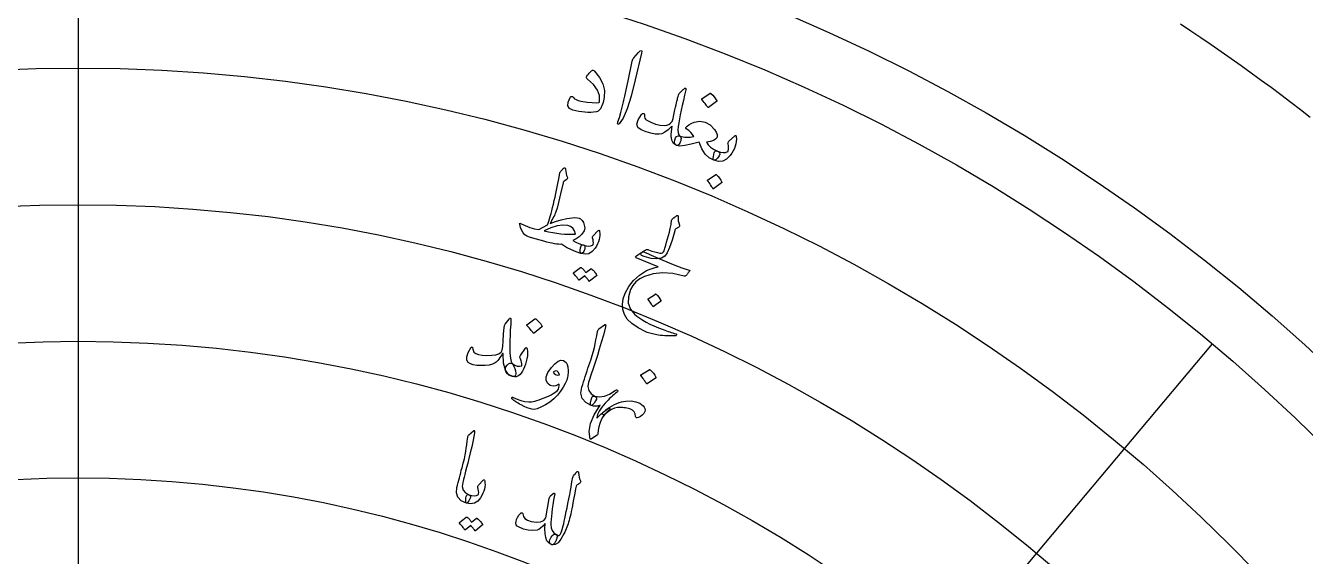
# Model space of a CAD drawing. Header units: millimetres. Extents: x -45 to 45, y -45 to 58.
# Drawn here: x -1.18 to 27.58, y 25.59 to 37.53 of the extents above; entities that cross this region are included whole.
import ezdxf

# ---------------------------------------------------------------- set-up
doc = ezdxf.new("R2010")
doc.units = ezdxf.units.MM
for name, color, linetype in [('CUT_OUTER', 1, 'Continuous'), ('ENGRAVE', 7, 'Continuous'), ('ENGRAVE_FINE', 8, 'Continuous'), ('GUIDE', 3, 'Continuous'), ('TEXT', 5, 'Continuous')]:
    doc.layers.add(name, color=color, linetype=linetype)

msp = doc.modelspace()

# ---------------------------------------------------------------- linework, layer by layer
at = {"layer": 'CUT_OUTER'}
msp.add_lwpolyline([(24.7706, 37.5688), (25.0007, 37.4161), (25.2298, 37.262), (25.4579, 37.1065), (25.6851, 36.9496), (25.9114, 36.7913), (26.1366, 36.6316), (26.3609, 36.4706), (26.5842, 36.3081), (26.8065, 36.1443), (27.0277, 35.9792), (27.248, 35.8127), (27.4672, 35.6448), (27.6854, 35.4756)], dxfattribs=at)
at = {"layer": 'ENGRAVE'}
for radius in [39.65, 33.5042, 27.3585]:
    msp.add_circle((0, 0), radius, dxfattribs=at)
at = {"layer": 'ENGRAVE_FINE'}
for points in [[(0, 39.65), (0, 33.5042)], [(0, 33.5042), (0, 27.3585)], [(25.4865, 30.3737), (21.5361, 25.6657)], [(0, 27.3585), (0, 21.2127)], [(21.5361, 25.6657), (17.5857, 20.9578)]]:
    msp.add_lwpolyline(points, dxfattribs=at)
for radius in [36.5771, 30.4314]:
    msp.add_circle((0, 0), radius, dxfattribs=at)
at = {"layer": 'GUIDE'}
msp.add_circle((0, 0), 41, dxfattribs=at)
at = {"layer": 'TEXT'}
for points in [[(12.5952, 36.9263), (12.6335, 36.9621), (12.6575, 36.971), (12.6673, 36.9532), (12.6627, 36.9085), (12.5193, 36.3107), (12.4294, 35.9443), (12.3385, 35.6582), (12.2474, 35.4522), (12.1563, 35.326), (12.1446, 35.3172), (12.1356, 35.3133), (12.1293, 35.3145), (12.1258, 35.3207), (12.1241, 35.329), (12.1242, 35.3391), (12.1263, 35.3507), (12.1302, 35.3641), (12.1653, 35.4664), (12.1978, 35.5766), (12.2277, 35.6945), (12.255, 35.8204), (12.2627, 35.853), (12.2825, 35.9416), (12.3145, 36.0861), (12.3583, 36.2866), (12.4507, 36.7327), (12.4572, 36.7559), (12.4655, 36.7765), (12.4757, 36.7945), (12.4877, 36.8099)], [(11.4308, 36.3931), (11.4492, 36.4184), (11.4667, 36.441), (11.4831, 36.4608), (11.4985, 36.4778), (11.5127, 36.4922), (11.5257, 36.5043), (11.5374, 36.5139), (11.5479, 36.5211), (11.5625, 36.5267), (11.5768, 36.5264), (11.591, 36.5203), (11.6049, 36.5083), (11.7172, 36.3683), (11.791, 36.2234), (11.8266, 36.074), (11.8243, 35.9201), (11.8173, 35.8782), (11.8084, 35.8379), (11.7978, 35.7992), (11.7854, 35.762), (11.7712, 35.7267), (11.7551, 35.6938), (11.7371, 35.663), (11.7173, 35.6345), (11.7033, 35.6204), (11.6873, 35.6089), (11.6693, 35.6), (11.6492, 35.5938), (11.584, 35.5843), (11.5183, 35.5792), (11.4522, 35.5784), (11.3856, 35.5819), (11.3187, 35.5894), (11.2516, 35.6003), (11.1844, 35.6148), (11.117, 35.6327), (11.0423, 35.6707), (11.0078, 35.7307), (11.0137, 35.8128), (11.0601, 35.9171), (11.0682, 35.9276), (11.0772, 35.9347), (11.0872, 35.9387), (11.0981, 35.9394), (11.1063, 35.9357), (11.114, 35.9299), (11.1215, 35.9219), (11.1286, 35.9117), (11.1526, 35.887), (11.1891, 35.866), (11.2381, 35.8486), (11.2996, 35.8346), (11.4357, 35.8124), (11.5486, 35.7998), (11.6383, 35.797), (11.7049, 35.8042), (11.7091, 35.8068), (11.7128, 35.8121), (11.7161, 35.8202), (11.719, 35.8311), (11.7155, 35.9564), (11.6696, 36.081), (11.581, 36.2046), (11.4496, 36.3269), (11.4326, 36.3439), (11.4239, 36.3605), (11.4232, 36.3769), (11.4308, 36.3931)], [(13.5248, 35.0474), (13.5384, 35.0328), (13.5468, 35.0148), (13.5499, 34.9935), (13.5476, 34.9689), (13.5412, 34.9399), (13.5321, 34.9133), (13.5202, 34.8891), (13.5056, 34.8673), (13.4898, 34.85), (13.4743, 34.8393), (13.4589, 34.8352), (13.4439, 34.8376), (13.3824, 34.8836), (13.3438, 34.9543), (13.3281, 35.05), (13.3353, 35.1707), (13.338, 35.191), (13.3403, 35.2085), (13.3423, 35.2234), (13.3439, 35.2355), (13.3452, 35.245), (13.3461, 35.2518), (13.3466, 35.2558), (13.3468, 35.2572), (13.3459, 35.2654), (13.3431, 35.2686), (13.3385, 35.2668), (13.3319, 35.2601), (13.2585, 35.1854), (13.1879, 35.1315), (13.12, 35.0986), (13.0548, 35.0866), (12.9683, 35.0907), (12.8719, 35.1089), (12.7656, 35.141), (12.6493, 35.187), (12.5794, 35.2398), (12.5577, 35.3146), (12.5841, 35.4118), (12.6591, 35.5311), (12.6713, 35.5443), (12.6834, 35.5529), (12.6956, 35.5569), (12.7078, 35.5562), (12.7183, 35.5513), (12.7254, 35.5426), (12.7292, 35.5301), (12.7297, 35.5138), (12.7306, 35.4791), (12.7369, 35.4509), (12.7483, 35.429), (12.7651, 35.4135), (12.8695, 35.3564), (12.9738, 35.3163), (13.078, 35.2931), (13.1824, 35.287), (13.2311, 35.2931), (13.2753, 35.3095), (13.3152, 35.3362), (13.3506, 35.3732), (13.3574, 35.3945), (13.3699, 35.4454), (13.3881, 35.5258), (13.4121, 35.6357), (13.4252, 35.6944), (13.4372, 35.7473), (13.4481, 35.7945), (13.4577, 35.836), (13.466, 35.8715), (13.4726, 35.9008), (13.4775, 35.9239), (13.4808, 35.9407), (13.4877, 35.9658), (13.4961, 35.987), (13.5062, 36.0043), (13.5178, 36.0176), (13.5342, 36.0333), (13.5496, 36.048), (13.5639, 36.0616), (13.577, 36.074), (13.589, 36.0855), (13.5996, 36.0959), (13.6088, 36.1054), (13.6166, 36.1139), (13.6238, 36.1203), (13.6312, 36.1237), (13.6388, 36.124), (13.6466, 36.1212), (13.6539, 36.1148), (13.6584, 36.1074), (13.6602, 36.0991), (13.6592, 36.0897), (13.6285, 35.9647), (13.6005, 35.8459), (13.5752, 35.7332), (13.5526, 35.6266), (13.5326, 35.5262), (13.5151, 35.432), (13.5001, 35.3441), (13.4875, 35.2624), (13.4801, 35.1845), (13.4839, 35.1227), (13.4988, 35.077), (13.5248, 35.0474)], [(14.2003, 36.0092), (14.2044, 36.011), (14.2092, 36.0111), (14.2148, 36.0095), (14.2211, 36.0064), (14.2601, 35.9698), (14.2947, 35.9302), (14.325, 35.8875), (14.3509, 35.8419), (14.3527, 35.8357), (14.3525, 35.8304), (14.3502, 35.826), (14.3458, 35.8224), (14.1645, 35.6903), (14.1587, 35.6877), (14.153, 35.6888), (14.1474, 35.6935), (14.1418, 35.702), (14.137, 35.7092), (14.1293, 35.7203), (14.1187, 35.7353), (14.1051, 35.7541), (14.0883, 35.7768), (14.068, 35.8036), (14.044, 35.8344), (14.0166, 35.8693), (14.0132, 35.8747), (14.0122, 35.8791), (14.0135, 35.8826), (14.0173, 35.8852)], [(14.3683, 34.7101), (14.3997, 34.6912), (14.4161, 34.6666), (14.4173, 34.6365), (14.4035, 34.6008), (14.3696, 34.5509), (14.3381, 34.5178), (14.309, 34.5016), (14.2823, 34.5024), (14.1812, 34.5554), (14.0932, 34.6414), (14.0179, 34.7607), (13.955, 34.9133), (13.7781, 34.8615), (13.6342, 34.8314), (13.5228, 34.8233), (13.4439, 34.8376), (13.4217, 34.8526), (13.4081, 34.8769), (13.403, 34.9106), (13.4065, 34.9537), (13.4228, 35.0063), (13.448, 35.0395), (13.482, 35.0532), (13.5248, 35.0474), (13.5618, 35.0371), (13.5993, 35.0293), (13.6373, 35.0239), (13.6757, 35.021), (13.7147, 35.0206), (13.7543, 35.0231), (13.7944, 35.0282), (13.8353, 35.0361), (13.8081, 35.0848), (13.7699, 35.1303), (13.7207, 35.1727), (13.6605, 35.2118), (13.6555, 35.2166), (13.6535, 35.2232), (13.6546, 35.2317), (13.6588, 35.242), (13.6837, 35.2733), (13.7229, 35.3035), (13.7765, 35.3324), (13.8444, 35.36), (13.9723, 35.381), (14.0909, 35.36), (14.1999, 35.297), (14.2989, 35.1921), (14.3358, 35.1356), (14.3572, 35.0861), (14.3631, 35.0435), (14.3536, 35.0079), (14.326, 34.9767), (14.2785, 34.9496), (14.2112, 34.9265), (14.1241, 34.9072), (14.1578, 34.8511), (14.2098, 34.7996), (14.2799, 34.7526), (14.3683, 34.7101)], [(14.6225, 34.9317), (14.7472, 35.0473), (14.7633, 35.059), (14.7758, 35.0603), (14.7847, 35.0514), (14.7898, 35.0321), (14.7922, 34.9798), (14.7892, 34.9276), (14.7807, 34.8755), (14.7668, 34.8234), (14.7473, 34.7713), (14.7218, 34.7188), (14.6904, 34.6658), (14.6531, 34.6125), (14.5736, 34.5299), (14.4853, 34.484), (14.3883, 34.4749), (14.2823, 34.5024), (14.2738, 34.5145), (14.2711, 34.5415), (14.2742, 34.5833), (14.283, 34.6399), (14.2908, 34.669), (14.3008, 34.6914), (14.3132, 34.707), (14.3278, 34.716), (14.3373, 34.7179), (14.3472, 34.7175), (14.3575, 34.7149), (14.3683, 34.7101), (14.4326, 34.6858), (14.4932, 34.6758), (14.55, 34.6801), (14.6032, 34.6987), (14.606, 34.7007), (14.6081, 34.7041), (14.6094, 34.7088), (14.61, 34.7148), (14.6146, 34.7511), (14.6152, 34.7898), (14.6116, 34.831), (14.604, 34.8745), (14.6022, 34.8904), (14.6047, 34.9053), (14.6115, 34.919), (14.6225, 34.9317)], [(10.8622, 32.6123), (10.8302, 32.6119), (10.7933, 32.6141), (10.7516, 32.6191), (10.7051, 32.6269), (10.6535, 32.637), (10.5969, 32.6493), (10.5353, 32.6637), (10.4686, 32.6802), (10.2974, 32.7264), (10.1689, 32.7654), (10.083, 32.7977), (10.0399, 32.8237), (10.0027, 32.8706), (9.9708, 32.9266), (9.944, 32.9916), (9.9224, 33.0658), (9.9213, 33.077), (9.9237, 33.0834), (9.9295, 33.085), (9.9387, 33.0817), (10.0443, 33.0327), (10.149, 32.9935), (10.2529, 32.9639), (10.3561, 32.9442), (10.5457, 33.0518), (10.561, 33.0906), (10.5767, 33.1352), (10.5929, 33.1853), (10.6097, 33.2412), (10.6269, 33.3024), (10.6448, 33.3686), (10.6632, 33.44), (10.6821, 33.5164), (10.7013, 33.5958), (10.7194, 33.6743), (10.7367, 33.7518), (10.753, 33.8282), (10.7682, 33.9035), (10.7825, 33.9775), (10.7957, 34.0503), (10.8079, 34.1218), (10.8241, 34.2261), (10.8363, 34.2416), (10.8483, 34.2563), (10.8603, 34.2701), (10.8722, 34.2831), (10.8838, 34.2952), (10.8951, 34.3067), (10.9059, 34.3173), (10.9164, 34.3273), (10.9216, 34.3307), (10.9272, 34.3326), (10.9332, 34.3329), (10.9395, 34.3316), (10.9463, 34.3277), (10.9512, 34.3208), (10.9543, 34.3111), (10.9556, 34.2985), (10.9592, 34.2472), (10.9663, 34.2018), (10.9766, 34.1623), (10.9904, 34.1287), (10.9965, 34.1126), (10.9968, 34.0981), (10.9912, 34.0852), (10.9799, 34.0738), (10.9215, 34.0343), (10.9123, 34.0275), (10.9053, 34.0191), (10.9004, 34.0091), (10.8978, 33.9976), (10.8424, 33.7483), (10.7972, 33.5565), (10.7623, 33.4219), (10.7379, 33.3446), (10.728, 33.3195), (10.716, 33.2922), (10.702, 33.2626), (10.686, 33.2307), (10.6681, 33.1965), (10.6488, 33.1598), (10.628, 33.1208), (10.6058, 33.0792), (10.7309, 33.1273), (10.8553, 33.1653), (10.979, 33.1932), (11.1018, 33.2112), (11.165, 33.215), (11.2176, 33.2115), (11.2595, 33.2007), (11.2907, 33.1826), (11.3257, 33.1461), (11.353, 33.1003), (11.3727, 33.0454), (11.3848, 32.9814), (11.3847, 32.9675), (11.3818, 32.9525), (11.3763, 32.9363), (11.368, 32.9191), (11.3169, 32.8419), (11.2577, 32.7797), (11.1904, 32.7327), (11.115, 32.7006), (11.1879, 32.6623), (11.2537, 32.632), (11.3123, 32.61), (11.3638, 32.5962), (11.377, 32.5907), (11.3858, 32.5803), (11.3902, 32.5649), (11.3902, 32.5446), (11.384, 32.5052), (11.3745, 32.4731), (11.3617, 32.4483), (11.3457, 32.4308), (11.3295, 32.419), (11.3162, 32.4111), (11.3057, 32.4073), (11.2981, 32.4075), (11.1925, 32.4405), (11.0848, 32.4857), (10.9747, 32.543), (10.8622, 32.6123)], [(14.3268, 34.1808), (14.3308, 34.1825), (14.3355, 34.1826), (14.3408, 34.181), (14.3468, 34.1778), (14.383, 34.1412), (14.4149, 34.1017), (14.4426, 34.0591), (14.4659, 34.0136), (14.4674, 34.0075), (14.467, 34.0023), (14.4646, 33.9978), (14.4603, 33.9943), (14.2809, 33.8641), (14.2752, 33.8616), (14.2698, 33.8627), (14.2645, 33.8674), (14.2595, 33.8758), (14.2551, 33.8831), (14.2481, 33.8941), (14.2384, 33.9091), (14.226, 33.9278), (14.2106, 33.9505), (14.192, 33.9772), (14.1701, 34.008), (14.1448, 34.0429), (14.1418, 34.0482), (14.141, 34.0526), (14.1424, 34.0561), (14.1461, 34.0586)], [(13.1659, 32.4675), (13.1853, 32.5285), (13.205, 32.593), (13.225, 32.6609), (13.2453, 32.7324), (13.2659, 32.8076), (13.2868, 32.8869), (13.3078, 32.9702), (13.3291, 33.0577), (13.3377, 33.1524), (13.3419, 33.1636), (13.3474, 33.1736), (13.3544, 33.1825), (13.3627, 33.1902), (13.3674, 33.194), (13.3739, 33.1989), (13.3823, 33.2048), (13.3924, 33.2118), (13.4043, 33.22), (13.4178, 33.2296), (13.433, 33.2407), (13.4499, 33.2532), (13.4557, 33.2571), (13.4616, 33.2592), (13.4677, 33.2594), (13.474, 33.2578), (13.4785, 33.2548), (13.4814, 33.25), (13.4826, 33.2435), (13.4822, 33.2353), (13.4804, 33.1889), (13.4849, 33.1414), (13.4956, 33.0928), (13.5126, 33.0431), (13.5165, 33.0295), (13.5153, 33.018), (13.5091, 33.0086), (13.4979, 33.0011), (13.4293, 32.9596), (13.4228, 32.9537), (13.4166, 32.945), (13.4108, 32.9334), (13.4054, 32.919), (13.3467, 32.7082), (13.2899, 32.5429), (13.2351, 32.4228), (13.1826, 32.348), (13.1081, 32.3003), (13.0057, 32.2825), (12.8755, 32.2945), (12.7171, 32.3359), (12.6622, 32.361), (12.6414, 32.3894), (12.6547, 32.4212), (12.7022, 32.4562), (12.7097, 32.4604), (12.717, 32.4644), (12.7242, 32.4684), (12.7312, 32.4723), (12.738, 32.4761), (12.7446, 32.4798), (12.7511, 32.4835), (12.7574, 32.4871), (12.7717, 32.4929), (12.7869, 32.4951), (12.8031, 32.4937), (12.8203, 32.4885), (12.8957, 32.4614), (12.9633, 32.4401), (13.023, 32.4249), (13.075, 32.4156), (13.1062, 32.4149), (13.1317, 32.4232), (13.1516, 32.4408), (13.1659, 32.4675)], [(11.0053, 33.0351), (10.8918, 33.0439), (10.7646, 33.0273), (10.624, 32.9852), (10.4704, 32.9173), (10.5688, 32.8945), (10.6643, 32.8755), (10.7569, 32.8603), (10.8466, 32.8491), (10.9334, 32.8417), (11.017, 32.838), (11.0975, 32.8381), (11.1748, 32.8421), (11.1522, 32.9172), (11.1164, 32.9744), (11.0674, 33.0137), (11.0053, 33.0351)], [(11.5761, 32.8064), (11.6808, 32.9154), (11.6946, 32.9266), (11.7056, 32.9284), (11.7139, 32.9209), (11.7195, 32.904), (11.7243, 32.8577), (11.7243, 32.8113), (11.7194, 32.7646), (11.7097, 32.7177), (11.695, 32.6704), (11.675, 32.6225), (11.6499, 32.574), (11.6195, 32.5248), (11.5532, 32.4474), (11.4772, 32.4022), (11.3915, 32.3892), (11.296, 32.4082), (11.2878, 32.4185), (11.284, 32.4423), (11.2846, 32.4796), (11.2896, 32.5303), (11.295, 32.5565), (11.3028, 32.5768), (11.313, 32.5914), (11.3255, 32.6001), (11.3338, 32.6022), (11.3426, 32.6024), (11.352, 32.6006), (11.3618, 32.5969), (11.4201, 32.5786), (11.4743, 32.5727), (11.5246, 32.5794), (11.5708, 32.5987), (11.5732, 32.6006), (11.5749, 32.6037), (11.5758, 32.6079), (11.576, 32.6133), (11.5783, 32.6458), (11.5768, 32.6802), (11.5716, 32.7165), (11.5626, 32.7547), (11.5602, 32.7688), (11.5616, 32.7821), (11.5669, 32.7947), (11.5761, 32.8064)], [(12.8809, 32.369), (13.1422, 32.253), (13.3702, 32.158), (13.5653, 32.0846), (13.7279, 32.0334), (13.733, 32.032), (13.737, 32.0299), (13.74, 32.0271), (13.742, 32.0238), (13.7429, 32.02), (13.7426, 32.016), (13.7411, 32.0117), (13.7385, 32.0072), (13.7265, 31.9903), (13.7152, 31.9749), (13.7048, 31.9609), (13.6952, 31.9485), (13.6863, 31.9375), (13.6782, 31.9279), (13.6709, 31.9199), (13.6644, 31.9133), (13.6524, 31.9035), (13.6407, 31.8975), (13.6295, 31.8952), (13.6187, 31.8966), (13.3648, 31.9534), (13.1316, 31.9713), (12.9195, 31.9506), (12.7288, 31.8918), (12.6228, 31.8367), (12.535, 31.7686), (12.4654, 31.6877), (12.4136, 31.5939), (12.365, 31.434), (12.364, 31.2883), (12.4104, 31.1569), (12.5038, 31.0395), (12.5579, 30.9934), (12.6196, 30.9482), (12.6888, 30.904), (12.7655, 30.8607), (12.8495, 30.8181), (12.9407, 30.7762), (13.0391, 30.7348), (13.1446, 30.6939), (13.1825, 30.6802), (13.2199, 30.667), (13.2567, 30.6543), (13.2931, 30.642), (13.3287, 30.6303), (13.3633, 30.6193), (13.3969, 30.609), (13.4295, 30.5994), (13.4391, 30.5958), (13.4447, 30.5903), (13.4463, 30.5829), (13.4438, 30.5737), (13.4387, 30.564), (13.4331, 30.5572), (13.427, 30.5534), (13.4205, 30.5524), (13.3547, 30.5523), (13.2928, 30.5531), (13.235, 30.5548), (13.181, 30.5574), (13.1311, 30.5608), (13.0852, 30.5647), (13.0434, 30.5693), (13.0057, 30.5745), (12.971, 30.5813), (12.9375, 30.5884), (12.9051, 30.5959), (12.8739, 30.6037), (12.8439, 30.6123), (12.8151, 30.6218), (12.7874, 30.6324), (12.7608, 30.6439), (12.584, 30.7343), (12.4441, 30.8289), (12.3413, 30.9282), (12.2756, 31.0326), (12.2407, 31.144), (12.2317, 31.2616), (12.2488, 31.3853), (12.2921, 31.5151), (12.3735, 31.6654), (12.4811, 31.8), (12.6151, 31.9188), (12.7757, 32.0213), (12.8337, 32.0485), (12.8963, 32.0717), (12.9638, 32.0907), (13.0359, 32.1057), (12.5393, 32.3076), (12.5293, 32.3174), (12.5279, 32.3287), (12.5351, 32.3414), (12.5508, 32.3556), (12.5775, 32.3747), (12.6018, 32.3917), (12.6234, 32.4068), (12.6426, 32.4199), (12.6591, 32.4309), (12.673, 32.4396), (12.6842, 32.4461), (12.6927, 32.4504), (12.7066, 32.4463), (12.7427, 32.4314), (12.8008, 32.4057), (12.8809, 32.369)], [(11.5193, 32.063), (11.5228, 32.0647), (11.527, 32.065), (11.5318, 32.0638), (11.5372, 32.0613), (11.5546, 32.0463), (11.5711, 32.0308), (11.5866, 32.0147), (11.6012, 31.998), (11.6149, 31.9807), (11.6279, 31.9624), (11.64, 31.9432), (11.6514, 31.9231), (11.653, 31.9176), (11.6528, 31.9125), (11.6506, 31.9078), (11.6466, 31.9036), (11.4913, 31.7804), (11.4878, 31.7793), (11.4839, 31.7807), (11.4795, 31.7847), (11.4745, 31.7912), (11.4714, 31.7967), (11.4661, 31.8046), (11.4585, 31.8149), (11.4486, 31.8277), (11.4363, 31.8431), (11.4216, 31.8613), (11.4044, 31.8823), (11.3847, 31.906), (11.2634, 31.8101), (11.2585, 31.8076), (11.2536, 31.8083), (11.2487, 31.8122), (11.2438, 31.8194), (11.2396, 31.8256), (11.2328, 31.8351), (11.2234, 31.8478), (11.2114, 31.8638), (11.1966, 31.8831), (11.1787, 31.9059), (11.1576, 31.932), (11.1335, 31.9616), (11.1314, 31.9659), (11.1311, 31.9695), (11.1325, 31.9725), (11.1358, 31.9749), (11.2897, 32.0928), (11.2932, 32.0945), (11.2973, 32.0948), (11.3021, 32.0937), (11.3076, 32.0912), (11.3228, 32.0795), (11.3371, 32.067), (11.3506, 32.0537), (11.3632, 32.0398), (11.375, 32.0252), (11.3861, 32.0101), (11.3964, 31.9946), (11.406, 31.9786)], [(12.9709, 31.4941), (12.9745, 31.4957), (12.9787, 31.4958), (12.9834, 31.4944), (12.9887, 31.4916), (13.0212, 31.4593), (13.0498, 31.4243), (13.0746, 31.3866), (13.0956, 31.3463), (13.097, 31.3409), (13.0967, 31.3362), (13.0946, 31.3323), (13.0907, 31.329), (12.932, 31.2123), (12.9269, 31.2101), (12.9221, 31.211), (12.9174, 31.2152), (12.9129, 31.2226), (12.9089, 31.2291), (12.9026, 31.2389), (12.8939, 31.2521), (12.8828, 31.2687), (12.869, 31.2888), (12.8522, 31.3125), (12.8326, 31.3397), (12.8099, 31.3706), (12.8072, 31.3753), (12.8064, 31.3792), (12.8077, 31.3823), (12.811, 31.3845)], [(9.726, 30.8847), (9.7203, 30.8178), (9.7154, 30.7496), (9.7113, 30.6799), (9.7081, 30.6087), (9.7056, 30.5359), (9.7036, 30.4611), (9.7022, 30.3843), (9.7015, 30.3054), (9.7046, 30.1621), (9.7139, 30.0521), (9.7295, 29.9755), (9.7515, 29.9323), (9.7736, 29.9035), (9.7934, 29.8667), (9.8107, 29.8217), (9.8257, 29.7686), (9.8354, 29.7057), (9.8296, 29.6627), (9.8084, 29.6397), (9.7717, 29.6365), (9.6712, 29.6813), (9.6017, 29.7813), (9.5628, 29.9367), (9.5541, 30.1479), (9.5536, 30.1515), (9.5522, 30.1544), (9.55, 30.1566), (9.5468, 30.158), (9.5443, 30.1584), (9.5415, 30.1578), (9.5384, 30.1563), (9.5351, 30.1539), (9.5187, 30.1254), (9.5003, 30.0955), (9.4798, 30.0643), (9.4573, 30.0318), (9.4345, 30.0015), (9.4128, 29.977), (9.3924, 29.9584), (9.3731, 29.9456), (9.3095, 29.9172), (9.2352, 29.8976), (9.1502, 29.8867), (9.0545, 29.8843), (8.9596, 29.8896), (8.8802, 29.9033), (8.8162, 29.9257), (8.7676, 29.9567), (8.7334, 30.0087), (8.7324, 30.0828), (8.7649, 30.179), (8.831, 30.2973), (8.8351, 30.3007), (8.8397, 30.3026), (8.8448, 30.303), (8.8505, 30.302), (8.8569, 30.2994), (8.8616, 30.2955), (8.8647, 30.2906), (8.8661, 30.2845), (8.8697, 30.2546), (8.8758, 30.2289), (8.8843, 30.2074), (8.8954, 30.1899), (8.9367, 30.1589), (8.9985, 30.1359), (9.0808, 30.121), (9.1837, 30.1139), (9.2965, 30.1156), (9.3878, 30.1281), (9.4577, 30.1518), (9.5061, 30.1866), (9.5263, 30.231), (9.5419, 30.3128), (9.5528, 30.4322), (9.5586, 30.589), (9.5633, 30.6711), (9.5713, 30.7362), (9.5826, 30.7842), (9.5972, 30.8151), (9.6837, 30.9294), (9.693, 30.9414), (9.7014, 30.9494), (9.7088, 30.9534), (9.7154, 30.9535), (9.7216, 30.9475), (9.7254, 30.934), (9.7268, 30.9131), (9.726, 30.8847)], [(10.2627, 30.9369), (10.2668, 30.9389), (10.2716, 30.9393), (10.2773, 30.938), (10.2838, 30.9352), (10.325, 30.9007), (10.362, 30.863), (10.3948, 30.822), (10.4233, 30.7777), (10.4255, 30.7717), (10.4256, 30.7664), (10.4235, 30.7618), (10.4193, 30.758), (10.245, 30.6164), (10.2393, 30.6135), (10.2335, 30.6143), (10.2276, 30.6187), (10.2216, 30.6268), (10.2164, 30.6338), (10.208, 30.6445), (10.1965, 30.6589), (10.1818, 30.6769), (10.1637, 30.6987), (10.1418, 30.7244), (10.1161, 30.7539), (10.0865, 30.7873), (10.0828, 30.7924), (10.0816, 30.7968), (10.0827, 30.8003), (10.0863, 30.8031)], [(11.8273, 30.8018), (11.8347, 30.8069), (11.8409, 30.8099), (11.8459, 30.8107), (11.8497, 30.8092), (11.8543, 30.8039), (11.8559, 30.7928), (11.8546, 30.7757), (11.8502, 30.7528), (11.8031, 30.571), (11.7571, 30.4038), (11.7125, 30.2512), (11.6693, 30.113), (11.6303, 29.9957), (11.5956, 29.8905), (11.5649, 29.7973), (11.5385, 29.7163), (11.516, 29.6475), (11.4975, 29.5909), (11.4828, 29.5465), (11.4721, 29.5143), (11.4559, 29.4117), (11.4743, 29.3245), (11.527, 29.2524), (11.6141, 29.1954), (11.6377, 29.178), (11.648, 29.155), (11.6452, 29.1266), (11.6291, 29.0927), (11.5964, 29.0422), (11.5692, 29.0076), (11.5474, 28.9891), (11.531, 28.9866), (11.4055, 29.0566), (11.3284, 29.1481), (11.2997, 29.2613), (11.3196, 29.3965), (11.3381, 29.4578), (11.3571, 29.519), (11.3765, 29.5802), (11.3965, 29.6413), (11.4167, 29.7025), (11.4372, 29.7638), (11.4578, 29.8252), (11.4786, 29.8867), (11.5185, 30.0039), (11.5522, 30.1103), (11.5797, 30.2059), (11.6009, 30.2906), (11.619, 30.3729), (11.6372, 30.461), (11.6554, 30.5548), (11.6737, 30.6545), (11.6778, 30.6722), (11.6841, 30.6873), (11.6926, 30.7), (11.7032, 30.7101)], [(9.9623, 29.9602), (9.9562, 29.9881), (9.9495, 30.0125), (9.9423, 30.0334), (9.9346, 30.0509), (9.9297, 30.0654), (9.9292, 30.0804), (9.9332, 30.0958), (9.9416, 30.1118), (10.0513, 30.2755), (10.0635, 30.2888), (10.0741, 30.2902), (10.083, 30.2797), (10.0903, 30.2572), (10.0974, 30.2122), (10.0989, 30.1602), (10.0947, 30.1012), (10.0847, 30.0352), (10.071, 29.9732), (10.0538, 29.9138), (10.0332, 29.8568), (10.0092, 29.8023), (9.9844, 29.7561), (9.959, 29.717), (9.9331, 29.685), (9.9068, 29.6601), (9.8792, 29.6443), (9.846, 29.6356), (9.807, 29.634), (9.7623, 29.6396), (9.7188, 29.6521), (9.681, 29.6722), (9.6489, 29.6998), (9.6225, 29.7352), (9.6058, 29.7745), (9.6032, 29.8142), (9.6147, 29.8543), (9.6403, 29.8948), (9.6701, 29.9251), (9.6988, 29.9409), (9.7265, 29.9422), (9.7531, 29.9291), (9.8123, 29.8925), (9.8678, 29.8724), (9.9196, 29.8689), (9.9678, 29.882), (9.971, 29.8887), (9.9712, 29.9039), (9.9683, 29.9278), (9.9623, 29.9602)], [(10.6343, 29.8424), (10.7129, 29.9267), (10.785, 29.9807), (10.8505, 30.0046), (10.9091, 29.9983), (10.9407, 29.9801), (10.9668, 29.9507), (10.9873, 29.9099), (11.0023, 29.8578), (11.0079, 29.8287), (11.0116, 29.7998), (11.0133, 29.7708), (11.0129, 29.742), (11.011, 29.7129), (11.0078, 29.6833), (11.0035, 29.6531), (10.9979, 29.6224), (10.9788, 29.5563), (10.9465, 29.4822), (10.901, 29.4), (10.8424, 29.3097), (10.772, 29.2197), (10.6915, 29.1384), (10.6008, 29.0656), (10.5, 29.0014), (10.4004, 28.9496), (10.3162, 28.9155), (10.2474, 28.8994), (10.1937, 28.9013), (10.1435, 28.916), (10.0872, 28.9374), (10.0249, 28.9653), (9.9565, 28.9997), (9.9222, 29.0184), (9.8908, 29.0364), (9.8621, 29.054), (9.8364, 29.0711), (9.8132, 29.0874), (9.7924, 29.1027), (9.774, 29.117), (9.7579, 29.1304), (9.7491, 29.1403), (9.7439, 29.1496), (9.7424, 29.1583), (9.7445, 29.1665), (9.7507, 29.1733), (9.7586, 29.1763), (9.7681, 29.1754), (9.7791, 29.1707), (9.8648, 29.132), (9.9512, 29.1019), (10.0383, 29.0806), (10.1263, 29.0679), (10.1546, 29.0671), (10.1871, 29.0698), (10.224, 29.0759), (10.2651, 29.0854), (10.3106, 29.0983), (10.3604, 29.1146), (10.4146, 29.1342), (10.4732, 29.1572), (10.5314, 29.1817), (10.5845, 29.206), (10.6324, 29.2301), (10.6751, 29.2541), (10.7125, 29.2781), (10.7445, 29.3025), (10.7711, 29.3272), (10.7923, 29.3522), (10.8022, 29.3981), (10.8075, 29.433), (10.8081, 29.4571), (10.804, 29.4702), (10.7363, 29.4313), (10.6721, 29.4206), (10.6113, 29.4381), (10.5538, 29.4839), (10.5167, 29.5511), (10.5177, 29.6333), (10.5568, 29.7304), (10.6343, 29.8424)], [(10.8166, 29.6784), (10.7973, 29.7329), (10.7672, 29.7615), (10.7263, 29.764), (10.6747, 29.7404), (10.6967, 29.7039), (10.7276, 29.6815), (10.7676, 29.673), (10.8166, 29.6784)], [(12.835, 29.7928), (12.8391, 29.7944), (12.844, 29.7943), (12.8495, 29.7926), (12.8557, 29.7893), (12.8936, 29.7515), (12.927, 29.7108), (12.9559, 29.6672), (12.9803, 29.6207), (12.982, 29.6145), (12.9816, 29.6092), (12.9791, 29.6048), (12.9746, 29.6014), (12.7892, 29.4751), (12.7833, 29.4727), (12.7777, 29.474), (12.7722, 29.4789), (12.7669, 29.4875), (12.7624, 29.4949), (12.755, 29.5062), (12.7449, 29.5215), (12.7319, 29.5407), (12.7158, 29.564), (12.6963, 29.5914), (12.6734, 29.6229), (12.647, 29.6586), (12.6438, 29.6641), (12.6429, 29.6685), (12.6444, 29.672), (12.6482, 29.6744)], [(11.9036, 28.8572), (11.8561, 28.8129), (11.8143, 28.7629), (11.7782, 28.7072), (11.7477, 28.6458), (11.7227, 28.5791), (11.7029, 28.5076), (11.6882, 28.4312), (11.6787, 28.35), (11.6773, 28.3393), (11.6747, 28.3308), (11.6711, 28.3243), (11.6664, 28.32), (11.5377, 28.2351), (11.5268, 28.2296), (11.5183, 28.2275), (11.5122, 28.2288), (11.5085, 28.2336), (11.4871, 28.4005), (11.5168, 28.5826), (11.5983, 28.7798), (11.7323, 28.9919), (11.6793, 28.9756), (11.6282, 28.9693), (11.5787, 28.9729), (11.531, 28.9866), (11.5224, 28.9935), (11.517, 29.0062), (11.5149, 29.0247), (11.516, 29.0489), (11.517, 29.0634), (11.5188, 29.0777), (11.5216, 29.0918), (11.5253, 29.1057), (11.5294, 29.1195), (11.5334, 29.1331), (11.5374, 29.1465), (11.5414, 29.1598), (11.5521, 29.1828), (11.5678, 29.1964), (11.5885, 29.2006), (11.6141, 29.1954), (11.7166, 29.1791), (11.826, 29.1952), (11.9426, 29.2438), (12.0668, 29.3249), (12.0832, 29.3348), (12.0975, 29.3386), (12.1095, 29.3361), (12.1193, 29.3275), (12.1247, 29.3167), (12.1256, 29.3067), (12.1221, 29.2975), (12.1142, 29.2891), (12.0789, 29.2614), (12.0441, 29.2329), (12.0098, 29.2034), (11.9761, 29.1731), (11.9428, 29.1418), (11.9101, 29.1097), (11.878, 29.0766), (11.8463, 29.0427), (11.768, 28.947), (11.7107, 28.8599), (11.6742, 28.7815), (11.6585, 28.7118), (11.6587, 28.7094), (11.6588, 28.7077), (11.6589, 28.7066), (11.6589, 28.7063), (11.6592, 28.7065), (11.66, 28.7072), (11.6613, 28.7084), (11.6631, 28.71), (11.6904, 28.7376), (11.7178, 28.7642), (11.7455, 28.79), (11.7732, 28.8148), (11.8014, 28.8388), (11.8301, 28.8621), (11.8594, 28.8846), (11.8892, 28.9063), (11.9105, 28.9212), (11.9271, 28.9286), (11.9389, 28.9284), (11.9459, 28.9208), (11.9466, 28.9104), (11.9398, 28.8963), (11.9254, 28.8786), (11.9036, 28.8572)], [(12.5289, 28.7384), (12.5197, 28.7976), (12.4951, 28.8457), (12.4552, 28.8827), (12.4, 28.9085), (12.3664, 28.918), (12.3326, 28.9261), (12.2985, 28.9327), (12.2642, 28.9379), (12.2294, 28.9413), (12.1942, 28.9427), (12.1585, 28.9421), (12.1223, 28.9394), (12.0568, 28.9262), (11.9885, 28.8978), (11.9174, 28.8542), (11.8436, 28.7954), (11.8245, 28.7832), (11.8092, 28.7778), (11.7977, 28.7793), (11.79, 28.7877), (11.7857, 28.7999), (11.7867, 28.812), (11.7929, 28.824), (11.8044, 28.8358), (11.8207, 28.8509), (11.8353, 28.8643), (11.8483, 28.876), (11.8596, 28.8861), (11.8694, 28.8945), (11.8779, 28.9015), (11.8852, 28.907), (11.8911, 28.9109), (11.9457, 28.9482), (11.9996, 28.981), (12.0527, 29.0094), (12.1051, 29.0332), (12.1568, 29.0527), (12.2079, 29.068), (12.2583, 29.0792), (12.3081, 29.0861), (12.4298, 29.0892), (12.535, 29.0727), (12.6234, 29.037), (12.695, 28.9821), (12.7216, 28.9498), (12.7365, 28.9168), (12.7398, 28.8831), (12.7316, 28.8486), (12.709, 28.8067), (12.6784, 28.7711), (12.6398, 28.7417), (12.5931, 28.7186), (12.5662, 28.7114), (12.5465, 28.7124), (12.5341, 28.7214), (12.5289, 28.7384)], [(8.8841, 28.417), (8.8904, 28.422), (8.8957, 28.425), (8.9001, 28.4259), (8.9036, 28.4248), (8.9079, 28.4204), (8.91, 28.4106), (8.9098, 28.3954), (8.9073, 28.3748), (8.8757, 28.2109), (8.8444, 28.06), (8.8134, 27.9221), (8.7829, 27.7971), (8.755, 27.6908), (8.7301, 27.5955), (8.7082, 27.5111), (8.6893, 27.4378), (8.6732, 27.3755), (8.66, 27.3242), (8.6495, 27.284), (8.6418, 27.2549), (8.6333, 27.1629), (8.6545, 27.0865), (8.7053, 27.0256), (8.7859, 26.98), (8.8077, 26.9659), (8.8182, 26.9461), (8.8173, 26.9207), (8.805, 26.8897), (8.7789, 26.843), (8.7567, 26.8108), (8.7384, 26.7932), (8.724, 26.79), (8.6086, 26.8451), (8.5351, 26.9218), (8.5032, 27.0207), (8.5132, 27.1417), (8.5262, 27.1971), (8.5395, 27.2525), (8.5533, 27.3078), (8.5675, 27.3632), (8.582, 27.4187), (8.5967, 27.4742), (8.6115, 27.5298), (8.6266, 27.5856), (8.6553, 27.6918), (8.6792, 27.7881), (8.6982, 27.8744), (8.7122, 27.9508), (8.7236, 28.0248), (8.7348, 28.1039), (8.7457, 28.1882), (8.7563, 28.2777), (8.7589, 28.2936), (8.7637, 28.3074), (8.7704, 28.3191), (8.7793, 28.3287)], [(11.1995, 27.4884), (11.2074, 27.4967), (11.2155, 27.5016), (11.2237, 27.5032), (11.2322, 27.5014), (11.2388, 27.4974), (11.2436, 27.4913), (11.2467, 27.4833), (11.2481, 27.4733), (11.2499, 27.4238), (11.2574, 27.3777), (11.2705, 27.3349), (11.2893, 27.2955), (11.2942, 27.2795), (11.2927, 27.2647), (11.2848, 27.2509), (11.2706, 27.2383), (11.2619, 27.2323), (11.253, 27.2264), (11.244, 27.2205), (11.2349, 27.2147), (11.2257, 27.2088), (11.2167, 27.2029), (11.2079, 27.197), (11.1991, 27.191), (11.1921, 27.1706), (11.1791, 27.111), (11.16, 27.0121), (11.1346, 26.8741), (11.1207, 26.7982), (11.1072, 26.7271), (11.094, 26.6608), (11.0813, 26.5993), (11.0689, 26.5427), (11.0569, 26.4913), (11.0451, 26.445), (11.0336, 26.4039), (11.0219, 26.3654), (11.0094, 26.3273), (10.9962, 26.2896), (10.9822, 26.2521), (10.9673, 26.2148), (10.9516, 26.1776), (10.935, 26.1405), (10.9176, 26.1034), (10.8506, 25.9826), (10.784, 25.9011), (10.7176, 25.8588), (10.6515, 25.8557), (10.6238, 25.8661), (10.6052, 25.8831), (10.5957, 25.9065), (10.5953, 25.9363), (10.602, 25.9685), (10.6138, 25.9989), (10.6308, 26.0275), (10.6529, 26.0543), (10.6775, 26.0774), (10.6998, 26.0909), (10.7201, 26.0947), (10.7381, 26.0889), (10.7512, 26.0824), (10.763, 26.0766), (10.7734, 26.0715), (10.7824, 26.067), (10.7904, 26.0635), (10.7975, 26.0611), (10.8037, 26.0598), (10.809, 26.0596), (10.8308, 26.0864), (10.8531, 26.1315), (10.8759, 26.1951), (10.8992, 26.277), (10.9114, 26.3264), (10.9247, 26.3834), (10.9389, 26.4478), (10.9541, 26.5199), (10.9704, 26.5995), (10.9879, 26.6869), (11.0067, 26.7821), (11.0267, 26.8849), (11.046, 26.9856), (11.0626, 27.0742), (11.0766, 27.1506), (11.088, 27.2149), (11.0971, 27.267), (11.1038, 27.3068), (11.1084, 27.3343), (11.1107, 27.3495), (11.1153, 27.3688), (11.1233, 27.3881), (11.1348, 27.4076), (11.1497, 27.4271), (11.1582, 27.4365), (11.1661, 27.4453), (11.1733, 27.4537), (11.1799, 27.4616), (11.1857, 27.469), (11.191, 27.476), (11.1956, 27.4824), (11.1995, 27.4884)], [(8.9959, 27.1938), (9.0985, 27.3048), (9.112, 27.3163), (9.123, 27.3183), (9.1315, 27.3109), (9.1374, 27.2942), (9.1431, 27.248), (9.144, 27.2015), (9.14, 27.1547), (9.1312, 27.1077), (9.1174, 27.0602), (9.0983, 27.0119), (9.0741, 26.9629), (9.0447, 26.9131), (8.9798, 26.8344), (8.9048, 26.7877), (8.8196, 26.773), (8.724, 26.79), (8.7156, 26.8001), (8.7114, 26.8239), (8.7112, 26.8611), (8.7152, 26.9119), (8.7201, 26.9382), (8.7274, 26.9587), (8.7373, 26.9735), (8.7496, 26.9825), (8.7578, 26.9847), (8.7666, 26.9851), (8.776, 26.9835), (8.7859, 26.98), (8.8445, 26.9629), (8.8987, 26.9582), (8.9488, 26.9659), (8.9946, 26.986), (8.997, 26.988), (8.9986, 26.9911), (8.9995, 26.9954), (8.9995, 27.0008), (9.0012, 27.0333), (8.999, 27.0676), (8.9931, 27.1038), (8.9833, 27.1419), (8.9807, 27.1559), (8.9819, 27.1692), (8.9869, 27.1819), (8.9959, 27.1938)], [(10.6487, 25.8544), (10.6091, 25.8735), (10.5768, 25.8953), (10.5517, 25.9198), (10.5339, 25.9469), (10.5087, 26.0172), (10.4937, 26.1051), (10.4887, 26.2107), (10.4938, 26.334), (10.4398, 26.2754), (10.392, 26.2311), (10.3503, 26.2011), (10.3145, 26.1853), (10.2183, 26.1734), (10.116, 26.1811), (10.0075, 26.2084), (9.8924, 26.2552), (9.8625, 26.2756), (9.8439, 26.303), (9.8367, 26.3374), (9.8408, 26.3789), (9.8547, 26.4242), (9.8767, 26.4703), (9.907, 26.5173), (9.9455, 26.5649), (9.9519, 26.571), (9.9586, 26.5748), (9.9657, 26.5765), (9.9731, 26.5759), (9.9816, 26.5724), (9.9875, 26.567), (9.9908, 26.5595), (9.9917, 26.55), (10.0056, 26.4915), (10.0415, 26.4439), (10.0994, 26.4071), (10.1792, 26.3811), (10.2975, 26.3642), (10.3925, 26.3712), (10.4641, 26.4024), (10.5123, 26.4581), (10.5874, 26.8964), (10.5918, 26.9161), (10.5981, 26.9328), (10.6061, 26.9463), (10.616, 26.9567), (10.676, 27.0046), (10.6844, 27.0107), (10.6915, 27.0146), (10.6975, 27.0163), (10.7023, 27.0157), (10.7069, 27.0103), (10.7092, 27.0011), (10.709, 26.988), (10.7064, 26.9711), (10.6862, 26.8596), (10.669, 26.7563), (10.6547, 26.6612), (10.6434, 26.5743), (10.6348, 26.4958), (10.6288, 26.4256), (10.6253, 26.3638), (10.6243, 26.3104), (10.6328, 26.2376), (10.6549, 26.1764), (10.6906, 26.1266), (10.7402, 26.0881), (10.7536, 26.0762), (10.7613, 26.059), (10.7632, 26.0363), (10.7593, 26.0082), (10.7555, 25.994), (10.7511, 25.98), (10.7462, 25.966), (10.7408, 25.9521), (10.7345, 25.9384), (10.7272, 25.925), (10.7188, 25.9119), (10.7094, 25.899), (10.6903, 25.8764), (10.6739, 25.8614), (10.66, 25.8541), (10.6487, 25.8544)], [(8.953, 26.4496), (8.9564, 26.4513), (8.9606, 26.4517), (8.9654, 26.4507), (8.9708, 26.4482), (8.9884, 26.4336), (9.0051, 26.4184), (9.0208, 26.4026), (9.0356, 26.3863), (9.0496, 26.3692), (9.0627, 26.3511), (9.0752, 26.3322), (9.0868, 26.3123), (9.0885, 26.3069), (9.0883, 26.3018), (9.0863, 26.2971), (9.0823, 26.2927), (8.9298, 26.1667), (8.9264, 26.1655), (8.9224, 26.1668), (8.9179, 26.1707), (8.9129, 26.1771), (8.9098, 26.1825), (8.9043, 26.1903), (8.8966, 26.2005), (8.8865, 26.213), (8.8741, 26.2282), (8.8591, 26.246), (8.8416, 26.2667), (8.8216, 26.29), (8.7027, 26.1916), (8.6979, 26.189), (8.693, 26.1896), (8.6881, 26.1934), (8.6831, 26.2004), (8.6787, 26.2066), (8.6718, 26.2159), (8.6622, 26.2284), (8.65, 26.2441), (8.635, 26.2631), (8.6167, 26.2854), (8.5953, 26.3111), (8.5707, 26.3402), (8.5685, 26.3444), (8.5682, 26.348), (8.5696, 26.351), (8.5728, 26.3535), (8.7237, 26.4746), (8.7272, 26.4764), (8.7313, 26.4768), (8.7361, 26.4758), (8.7416, 26.4734), (8.7569, 26.462), (8.7714, 26.4498), (8.7851, 26.4369), (8.7979, 26.4232), (8.8099, 26.4089), (8.8212, 26.394), (8.8318, 26.3787), (8.8416, 26.3629)]]:
    msp.add_lwpolyline(points, close=True, dxfattribs=at)

doc.saveas('drawing.dxf')
